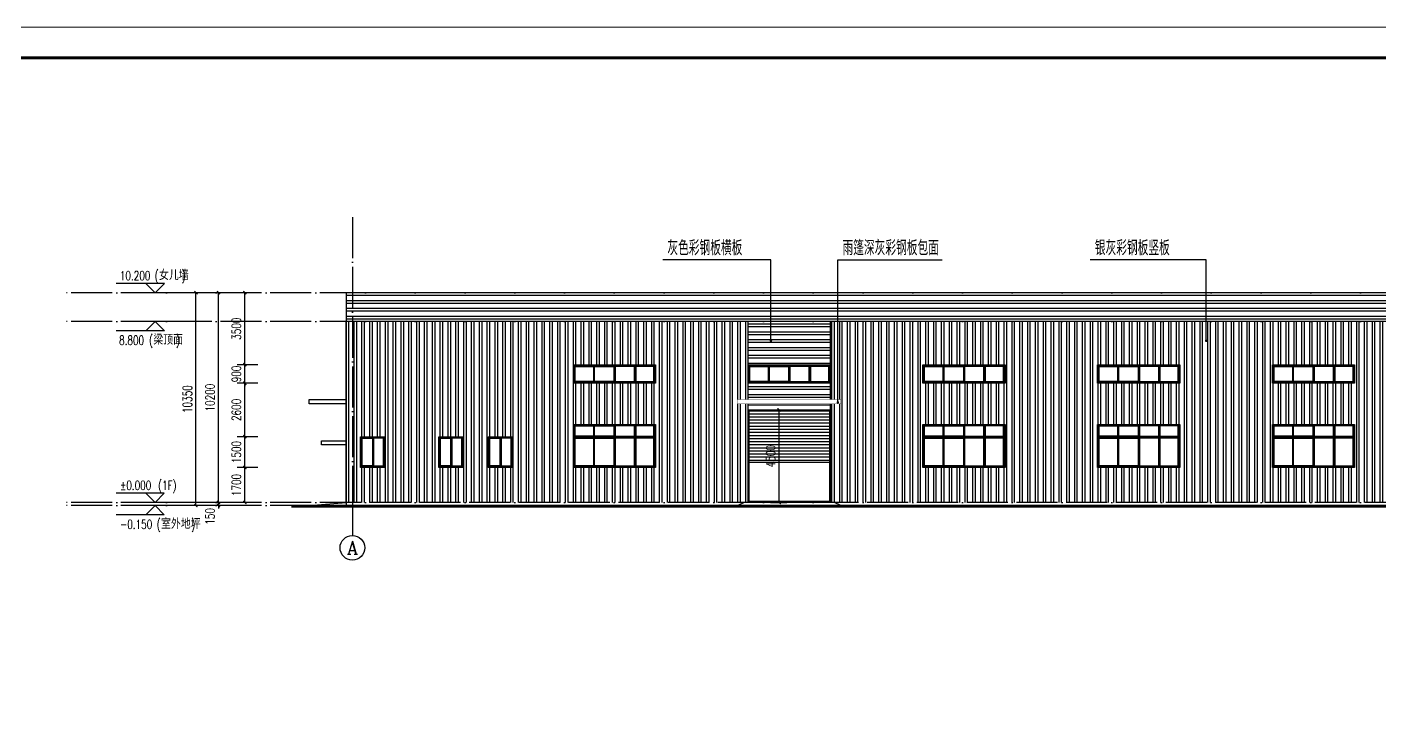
# Model space of a CAD drawing. Extents: x -275060 to -14507, y -783073 to -270523.
# Drawn here: x -182125 to -116320, y -660667 to -627223 of the extents above; entities that cross this region are included whole.
import ezdxf
from ezdxf.enums import TextEntityAlignment as Align

# ---------------------------------------------------------------- set-up
doc = ezdxf.new("R2010")
doc.units = 0
doc.header["$LTSCALE"] = 1000
doc.header["$MEASUREMENT"] = 0
doc.linetypes.add('DOTE', pattern=[2.42, 2, -0.2, 0.02, -0.2])
doc.layers.get('Defpoints').update_dxf_attribs({"color": 252})
for name, color, linetype in [('A-L-wall(建筑立面)', 2, 'Continuous'), ('AXIS', 3, 'Continuous'), ('DIM_ELEV', 3, 'Continuous'), ('DIM_LEAD', 3, 'Continuous'), ('DOTE', 1, 'Continuous'), ('PUB_DIM', 3, 'Continuous'), ('PUB_HATCH', 8, 'Continuous'), ('PUB_TAB', 7, 'Continuous'), ('STAIR', 2, 'Continuous'), ('WINDOW', 4, 'Continuous')]:
    doc.layers.add(name, color=color, linetype=linetype)
doc.layers.add('TK', color=252, linetype='Continuous', lineweight=13)
doc.styles.add('_TCH_AXIS', font='COMPLEX', dxfattribs={"bigfont": 'GBCBIG'})
doc.styles.add('_TCH_DIM', font='SIMPLEX', dxfattribs={"bigfont": 'GBCBIG'})
doc.styles.add('_TCH_DIM_T3', font='SIMPLEX', dxfattribs={"width": 0.705882, "bigfont": 'GBCBIG'})
doc.dimstyles.new('_TCH_ARCH&&150', dxfattribs={"dimtxt": 446.25, "dimasz": 150, "dimexe": 375, "dimexo": 450, "dimgap": 189.375, "dimtad": 1, "dimdec": 0, "dimzin": 0, "dimdsep": 46, "dimtxsty": '_TCH_DIM_T3', "dimblk": 'ARCHTICK', "dimcen": 0.09, "dimclrt": 7, "dimazin": 2, "dimtfac": 1, "dimtdec": 0, "dimtix": 1, "dimtmove": 2, "dimatfit": 3, "dimfxl": 0, "dimtolj": 1, "dimtzin": 0, "dimarcsym": 0})
pattern_1 = [(180, (-909931.5, 83638.5), (-3e-14, -381), []), (180, (-910058.5, 83765.5), (-3e-14, -381), [])]
pattern_2 = [(90, (-909931.5, 83638.5), (-381, 3e-14), []), (90, (-909804.5, 83765.5), (-381, 3e-14), [])]

# ---------------------------------------------------------------- blocks, each defined once
blk = doc.blocks.new('C1')
at = {"layer": 'WINDOW'}
for p, q in [((1000, 4950), (1000, 4150)), ((2000, 4950), (2000, 4150)), ((3000, 4950), (3000, 4150)), ((1000, 2050), (1000, 50)), ((2000, 2050), (2000, 50)), ((3000, 2050), (3000, 50)), ((3950, 1500), (50, 1500)), ((3950, 1450), (50, 1450))]:
    blk.add_line(p, q, dxfattribs=at)
for points in [[(4000, 4100), (0, 4100), (0, 5000), (4000, 5000)], [(3950, 4150), (50, 4150), (50, 4950), (3950, 4950)], [(80, 4920), (970, 4920), (970, 4180), (80, 4180)], [(1030, 4920), (1970, 4920), (1970, 4180), (1030, 4180)], [(2970, 4920), (2030, 4920), (2030, 4180), (2970, 4180)], [(3920, 4920), (3030, 4920), (3030, 4180), (3920, 4180)], [(4000, 0), (0, 0), (0, 2100), (4000, 2100)], [(3950, 50), (50, 50), (50, 2050), (3950, 2050)], [(80, 2020), (970, 2020), (970, 1530), (80, 1530)], [(1030, 2020), (1970, 2020), (1970, 1530), (1030, 1530)], [(2970, 2020), (2030, 2020), (2030, 1530), (2970, 1530)], [(3920, 2020), (3030, 2020), (3030, 1530), (3920, 1530)], [(80, 1420), (970, 1420), (970, 80), (80, 80)], [(1030, 1420), (1970, 1420), (1970, 80), (1030, 80)], [(2970, 1420), (2030, 1420), (2030, 80), (2970, 80)], [(3920, 1420), (3030, 1420), (3030, 80), (3920, 80)]]:
    blk.add_lwpolyline(points, close=True, dxfattribs=at)
blk = doc.blocks.new('_ArchTick')
at = {"color": 0, "linetype": 'ByBlock', "const_width": 0.4}
blk.add_lwpolyline([(-0.5, -0.5), (0.5, 0.5)], dxfattribs=at)
blk = doc.blocks.new('*D471')
at = {"layer": 'Defpoints', "color": 0, "transparency": 16777216}
for p in [(-3870, 4650), (-2993, 4650), (-3870, 150)]:
    blk.add_point(p, dxfattribs=at)
at = {"layer": 'PUB_DIM', "color": 0, "lineweight": -2, "transparency": 16777216}
for p, q in [((-3420, 4650), (-2618, 4650)), ((-2993, 150), (-2993, 4650)), ((-3420, 150), (-2618, 150))]:
    blk.add_line(p, q, dxfattribs=at)
at = {"layer": 'PUB_DIM', "color": 0, "lineweight": -2, "transparency": 16777216, "xscale": 150, "yscale": 150, "zscale": 150}
for p, rotation in [((-2993, 4650), 90), ((-2993, 150), 270)]:
    blk.add_blockref('_ArchTick', p, dxfattribs=dict(at, rotation=rotation))
at = {"layer": 'PUB_DIM', "color": 7, "transparency": 16777216, "insert": (-3405, 2400), "char_height": 446.2, "attachment_point": 5, "rotation": 90, "style": '_TCH_DIM_T3'}
blk.add_mtext('\\A1;4500', dxfattribs=at)
blk = doc.blocks.new('TK-A0')
at = {"layer": 'TK'}
for p, q in [((1189, 841), (0, 841)), ((1189, 0), (1189, 841)), ((1179, 831), (25, 831))]:
    blk.add_line(p, q, dxfattribs=at)
at = {"layer": 'TK', "const_width": 1}
blk.add_lwpolyline([(25, 831), (1179, 831), (1179, 10), (25, 10)], close=True, dxfattribs=at)
blk = doc.blocks.new('*D292')
at = {"layer": 'Defpoints', "color": 0, "transparency": 16777216}
for p in [(-171531, -640138), (-170447, -640138), (-170447, -643638)]:
    blk.add_point(p, dxfattribs=at)
at = {"layer": 'PUB_DIM', "color": 0, "lineweight": -2, "transparency": 16777216}
for p, q in [((-170897, -640138), (-171906, -640138)), ((-171531, -643638), (-171531, -640138)), ((-170897, -643638), (-171906, -643638))]:
    blk.add_line(p, q, dxfattribs=at)
at = {"layer": 'PUB_DIM', "color": 0, "lineweight": -2, "transparency": 16777216, "xscale": 150, "yscale": 150, "zscale": 150}
for p, rotation in [((-171531, -640138), 90), ((-171531, -643638), 270)]:
    blk.add_blockref('_ArchTick', p, dxfattribs=dict(at, rotation=rotation))
at = {"layer": 'PUB_DIM', "color": 7, "transparency": 16777216, "insert": (-171944, -641888), "char_height": 446.2, "attachment_point": 5, "rotation": 90, "style": '_TCH_DIM_T3'}
blk.add_mtext('\\A1;3500', dxfattribs=at)
blk = doc.blocks.new('*D293')
at = {"layer": 'Defpoints', "color": 0, "transparency": 16777216}
for p in [(-171531, -643638), (-170447, -643638), (-170447, -644538)]:
    blk.add_point(p, dxfattribs=at)
at = {"layer": 'PUB_DIM', "color": 0, "lineweight": -2, "transparency": 16777216}
for p, q in [((-171531, -643638), (-171531, -643488)), ((-170897, -643638), (-171906, -643638)), ((-171531, -644538), (-171531, -643638)), ((-170897, -644538), (-171906, -644538)), ((-171531, -644538), (-171531, -644688))]:
    blk.add_line(p, q, dxfattribs=at)
at = {"layer": 'PUB_DIM', "color": 0, "lineweight": -2, "transparency": 16777216, "xscale": 150, "yscale": 150, "zscale": 150}
for p, rotation in [((-171531, -643638), 270), ((-171531, -644538), 90)]:
    blk.add_blockref('_ArchTick', p, dxfattribs=dict(at, rotation=rotation))
at = {"layer": 'PUB_DIM', "color": 7, "transparency": 16777216, "insert": (-171944, -644088), "char_height": 446.2, "attachment_point": 5, "rotation": 90, "style": '_TCH_DIM_T3'}
blk.add_mtext('\\A1;900', dxfattribs=at)
blk = doc.blocks.new('*D294')
at = {"layer": 'Defpoints', "color": 0, "transparency": 16777216}
for p in [(-171531, -644538), (-170447, -644538), (-170447, -647138)]:
    blk.add_point(p, dxfattribs=at)
at = {"layer": 'PUB_DIM', "color": 0, "lineweight": -2, "transparency": 16777216}
for p, q in [((-170897, -644538), (-171906, -644538)), ((-171531, -647138), (-171531, -644538)), ((-170897, -647138), (-171906, -647138))]:
    blk.add_line(p, q, dxfattribs=at)
at = {"layer": 'PUB_DIM', "color": 0, "lineweight": -2, "transparency": 16777216, "xscale": 150, "yscale": 150, "zscale": 150}
for p, rotation in [((-171531, -644538), 90), ((-171531, -647138), 270)]:
    blk.add_blockref('_ArchTick', p, dxfattribs=dict(at, rotation=rotation))
at = {"layer": 'PUB_DIM', "color": 7, "transparency": 16777216, "insert": (-171944, -645838), "char_height": 446.2, "attachment_point": 5, "rotation": 90, "style": '_TCH_DIM_T3'}
blk.add_mtext('\\A1;2600', dxfattribs=at)
blk = doc.blocks.new('*D295')
at = {"layer": 'Defpoints', "color": 0, "transparency": 16777216}
for p in [(-171531, -647138), (-170447, -647138), (-170447, -648638)]:
    blk.add_point(p, dxfattribs=at)
at = {"layer": 'PUB_DIM', "color": 0, "lineweight": -2, "transparency": 16777216}
for p, q in [((-170897, -647138), (-171906, -647138)), ((-171531, -648638), (-171531, -647138)), ((-170897, -648638), (-171906, -648638))]:
    blk.add_line(p, q, dxfattribs=at)
at = {"layer": 'PUB_DIM', "color": 0, "lineweight": -2, "transparency": 16777216, "xscale": 150, "yscale": 150, "zscale": 150}
for p, rotation in [((-171531, -647138), 90), ((-171531, -648638), 270)]:
    blk.add_blockref('_ArchTick', p, dxfattribs=dict(at, rotation=rotation))
at = {"layer": 'PUB_DIM', "color": 7, "transparency": 16777216, "insert": (-171944, -647888), "char_height": 446.2, "attachment_point": 5, "rotation": 90, "style": '_TCH_DIM_T3'}
blk.add_mtext('\\A1;1500', dxfattribs=at)
blk = doc.blocks.new('*D296')
at = {"layer": 'Defpoints', "color": 0, "transparency": 16777216}
for p in [(-171531, -648638), (-170447, -648638), (-170447, -650338)]:
    blk.add_point(p, dxfattribs=at)
at = {"layer": 'PUB_DIM', "color": 0, "lineweight": -2, "transparency": 16777216}
for p, q in [((-170897, -648638), (-171906, -648638)), ((-171531, -650338), (-171531, -648638)), ((-170897, -650338), (-171906, -650338))]:
    blk.add_line(p, q, dxfattribs=at)
at = {"layer": 'PUB_DIM', "color": 0, "lineweight": -2, "transparency": 16777216, "xscale": 150, "yscale": 150, "zscale": 150}
for p, rotation in [((-171531, -648638), 90), ((-171531, -650338), 270)]:
    blk.add_blockref('_ArchTick', p, dxfattribs=dict(at, rotation=rotation))
at = {"layer": 'PUB_DIM', "color": 7, "transparency": 16777216, "insert": (-171944, -649488), "char_height": 446.2, "attachment_point": 5, "rotation": 90, "style": '_TCH_DIM_T3'}
blk.add_mtext('\\A1;1700', dxfattribs=at)
blk = doc.blocks.new('*D297')
at = {"layer": 'Defpoints', "color": 0, "transparency": 16777216}
for p in [(-173909, -640138), (-171365, -640138), (-171365, -650488)]:
    blk.add_point(p, dxfattribs=at)
at = {"layer": 'PUB_DIM', "color": 0, "lineweight": -2, "transparency": 16777216}
for p, q in [((-171815, -640138), (-174284, -640138)), ((-173909, -650488), (-173909, -640138)), ((-171815, -650488), (-174284, -650488))]:
    blk.add_line(p, q, dxfattribs=at)
at = {"layer": 'PUB_DIM', "color": 0, "lineweight": -2, "transparency": 16777216, "xscale": 150, "yscale": 150, "zscale": 150}
for p, rotation in [((-173909, -640138), 90), ((-173909, -650488), 270)]:
    blk.add_blockref('_ArchTick', p, dxfattribs=dict(at, rotation=rotation))
at = {"layer": 'PUB_DIM', "color": 7, "transparency": 16777216, "insert": (-174322, -645313), "char_height": 446.2, "attachment_point": 5, "rotation": 90, "style": '_TCH_DIM_T3'}
blk.add_mtext('\\A1;10350', dxfattribs=at)
blk = doc.blocks.new('*D298')
at = {"layer": 'Defpoints', "color": 0, "transparency": 16777216}
for p in [(-172812, -650338), (-171136, -650338), (-171136, -650488)]:
    blk.add_point(p, dxfattribs=at)
at = {"layer": 'PUB_DIM', "color": 0, "lineweight": -2, "transparency": 16777216}
for p, q in [((-171586, -650338), (-173187, -650338)), ((-171586, -650488), (-173187, -650488)), ((-172812, -650338), (-172812, -650188)), ((-172812, -650488), (-172812, -650338)), ((-172812, -650488), (-172812, -650638))]:
    blk.add_line(p, q, dxfattribs=at)
at = {"layer": 'PUB_DIM', "color": 0, "lineweight": -2, "transparency": 16777216, "xscale": 150, "yscale": 150, "zscale": 150}
for p, rotation in [((-172812, -650338), 270), ((-172812, -650488), 90)]:
    blk.add_blockref('_ArchTick', p, dxfattribs=dict(at, rotation=rotation))
at = {"layer": 'PUB_DIM', "color": 7, "transparency": 16777216, "insert": (-173224, -651013), "char_height": 446.2, "attachment_point": 5, "rotation": 90, "style": '_TCH_DIM_T3'}
blk.add_mtext('\\A1;150', dxfattribs=at)
blk = doc.blocks.new('*D299')
at = {"layer": 'Defpoints', "color": 0, "transparency": 16777216}
for p in [(-172812, -640138), (-171136, -640138), (-171136, -650338)]:
    blk.add_point(p, dxfattribs=at)
at = {"layer": 'PUB_DIM', "color": 0, "lineweight": -2, "transparency": 16777216}
for p, q in [((-171586, -640138), (-173187, -640138)), ((-172812, -650338), (-172812, -640138)), ((-171586, -650338), (-173187, -650338))]:
    blk.add_line(p, q, dxfattribs=at)
at = {"layer": 'PUB_DIM', "color": 0, "lineweight": -2, "transparency": 16777216, "xscale": 150, "yscale": 150, "zscale": 150}
for p, rotation in [((-172812, -640138), 90), ((-172812, -650338), 270)]:
    blk.add_blockref('_ArchTick', p, dxfattribs=dict(at, rotation=rotation))
at = {"layer": 'PUB_DIM', "color": 7, "transparency": 16777216, "insert": (-173224, -645238), "char_height": 446.2, "attachment_point": 5, "rotation": 90, "style": '_TCH_DIM_T3'}
blk.add_mtext('\\A1;10200', dxfattribs=at)
blk = doc.blocks.new('M1')
at = {"layer": 'PUB_HATCH'}
h = blk.add_hatch(dxfattribs=at)
h.set_pattern_fill('_USER', color=256, scale=150, style=0, pattern_type=0)
h.set_pattern_definition([(180, (461751.49, 383876.83), (0, 150), [])])
h.paths.add_polyline_path([(-550, 4600), (-4450, 4600), (-4450, 2109.8), (-550, 2109.8)])
at = {"layer": 'STAIR', "const_width": 16}
blk.add_lwpolyline([(-5000, 5150), (-5000, 4950), (0, 4950), (0, 5150), (-5000, 5150)], dxfattribs=at)
at = {"layer": 'STAIR'}
blk.add_lwpolyline([(0, 0), (-300, 150), (-4700, 150), (-5000, 0)], dxfattribs=at)
at = {"layer": 'WINDOW'}
for p, q in [((-3500, 6800), (-3500, 6000)), ((-2500, 6800), (-2500, 6000)), ((-1500, 6800), (-1500, 6000)), ((-4450, 2109.8), (-550, 2109.8))]:
    blk.add_line(p, q, dxfattribs=at)
for points in [[(-500, 5950), (-4500, 5950), (-4500, 6850), (-500, 6850)], [(-550, 6000), (-4450, 6000), (-4450, 6800), (-550, 6800)], [(-4420, 6770), (-3530, 6770), (-3530, 6030), (-4420, 6030)], [(-3470, 6770), (-2530, 6770), (-2530, 6030), (-3470, 6030)], [(-1530, 6770), (-2470, 6770), (-2470, 6030), (-1530, 6030)], [(-580, 6770), (-1470, 6770), (-1470, 6030), (-580, 6030)], [(-500, 150), (-4500, 150), (-4500, 4650), (-500, 4650)], [(-550, 200), (-4450, 200), (-4450, 4600), (-550, 4600)]]:
    blk.add_lwpolyline(points, close=True, dxfattribs=at)
at = {"layer": 'PUB_DIM'}
dim = blk.add_aligned_dim(p1=(-3870, 150), p2=(-3870, 4650), distance=-877.4, dimstyle='_TCH_ARCH&&150', dxfattribs=at)
dim.commit()
dim.dimension.update_dxf_attribs({"geometry": '*D471', "text_midpoint": (-3405.1, 2400)})

msp = doc.modelspace()

# ---------------------------------------------------------------- hatches: boundary and pattern name
at = {"layer": 'PUB_HATCH'}
h = msp.add_hatch(dxfattribs=at)
h.set_pattern_fill('ANSI32,_O', color=256, scale=80, angle=135)
h.set_pattern_definition(pattern_1)
h.paths.add_polyline_path([(-55800.4, -640138.1), (-166300.4, -640138.1), (-166300.4, -641538.1), (-55800.4, -641538.1)])
h.paths.add_polyline_path([(-166300.4, -640138.1), (-166600.4, -640138.1), (-166600.4, -641538.1), (-166300.4, -641538.1)])
h.paths.add_polyline_path([(-55500.4, -640138.1), (-55800.4, -640138.1), (-55800.4, -641538.1), (-55500.4, -641538.1)])
h = msp.add_hatch(dxfattribs=at)
h.set_pattern_fill('ANSI32,_O', color=256, scale=80, angle=45)
h.set_pattern_definition(pattern_2)
h.paths.add_polyline_path([(-147050.4, -641538.1), (-166300.4, -641538.1), (-166300.4, -650255.6), (-166300.4, -650338.1), (-147050.4, -650338.1), (-147050.4, -645838.1), (-147050.4, -645538.1), (-147550.4, -645538.1), (-147550.4, -645338.1), (-147050.4, -645338.1)])
h.paths.add_polyline_path([(-162100.4, -647138.1), (-160900.4, -647138.1), (-160900.4, -648638.1), (-162100.4, -648638.1)], flags=16)
h.paths.add_polyline_path([(-162050.4, -647188.1), (-160950.4, -647188.1), (-160950.4, -648588.1), (-162050.4, -648588.1)], flags=0)
h.paths.add_polyline_path([(-164700.4, -647138.1), (-164700.4, -648638.1), (-165900.4, -648638.1), (-165900.4, -647138.1)], flags=16)
h.paths.add_polyline_path([(-162020.4, -647218.1), (-161500.4, -647218.1), (-161500.4, -648558.1), (-161470.4, -648558.1), (-161470.4, -647218.1), (-160980.4, -647218.1), (-160980.4, -648558.1), (-161500.4, -648558.1), (-161500.4, -647218.1), (-161530.4, -647218.1), (-161530.4, -648558.1), (-162020.4, -648558.1)], flags=0)
h.paths.add_polyline_path([(-164750.4, -647188.1), (-164750.4, -648588.1), (-165850.4, -648588.1), (-165850.4, -647188.1)], flags=0)
h.paths.add_polyline_path([(-164780.4, -647218.1), (-164780.4, -648558.1), (-165300.4, -648558.1), (-165300.4, -647218.1), (-165330.4, -647218.1), (-165330.4, -648558.1), (-165820.4, -648558.1), (-165820.4, -647218.1), (-165300.4, -647218.1), (-165300.4, -648558.1), (-165270.4, -648558.1), (-165270.4, -647218.1)], flags=0)
h.paths.add_polyline_path([(-159700.4, -647138.1), (-158500.4, -647138.1), (-158500.4, -648638.1), (-159700.4, -648638.1)], flags=16)
h.paths.add_polyline_path([(-159650.4, -647188.1), (-158550.4, -647188.1), (-158550.4, -648588.1), (-159650.4, -648588.1)], flags=0)
h.paths.add_polyline_path([(-159620.4, -647218.1), (-159100.4, -647218.1), (-159100.4, -648558.1), (-159070.4, -648558.1), (-159070.4, -647218.1), (-158580.4, -647218.1), (-158580.4, -648558.1), (-159100.4, -648558.1), (-159100.4, -647218.1), (-159130.4, -647218.1), (-159130.4, -648558.1), (-159620.4, -648558.1)], flags=0)
h.paths.add_polyline_path([(-155550.4, -643638.1), (-151550.4, -643638.1), (-151550.4, -644538.1), (-155550.4, -644538.1)], flags=16)
h.paths.add_polyline_path([(-155500.4, -643688.1), (-151600.4, -643688.1), (-151600.4, -644488.1), (-155500.4, -644488.1)], flags=0)
h.paths.add_polyline_path([(-155470.4, -643718.1), (-154550.4, -643718.1), (-154550.4, -644458.1), (-154520.4, -644458.1), (-154520.4, -643718.1), (-153550.4, -643718.1), (-153550.4, -644458.1), (-153520.4, -644458.1), (-153520.4, -643718.1), (-152550.4, -643718.1), (-152550.4, -644458.1), (-152520.4, -644458.1), (-152520.4, -643718.1), (-151630.4, -643718.1), (-151630.4, -644458.1), (-152550.4, -644458.1), (-152550.4, -643718.1), (-152580.4, -643718.1), (-152580.4, -644458.1), (-153550.4, -644458.1), (-153550.4, -643718.1), (-153580.4, -643718.1), (-153580.4, -644458.1), (-154550.4, -644458.1), (-154550.4, -643718.1), (-154580.4, -643718.1), (-154580.4, -644458.1), (-155470.4, -644458.1)], flags=0)
h.paths.add_polyline_path([(-155550.4, -646538.1), (-151550.4, -646538.1), (-151550.4, -648638.1), (-155550.4, -648638.1)], flags=16)
h.paths.add_polyline_path([(-155500.4, -646588.1), (-151600.4, -646588.1), (-151600.4, -648588.1), (-155500.4, -648588.1)], flags=0)
h.paths.add_polyline_path([(-155470.4, -646618.1), (-154550.4, -646618.1), (-154550.4, -647108.1), (-154520.4, -647108.1), (-154520.4, -646618.1), (-153550.4, -646618.1), (-153550.4, -647108.1), (-153520.4, -647108.1), (-153520.4, -646618.1), (-152550.4, -646618.1), (-152550.4, -647108.1), (-152520.4, -647108.1), (-152520.4, -646618.1), (-151630.4, -646618.1), (-151630.4, -647138.1), (-152550.4, -647138.1), (-152550.4, -647188.1), (-151630.4, -647188.1), (-151630.4, -648558.1), (-152550.4, -648558.1), (-152550.4, -647218.1), (-152580.4, -647218.1), (-152580.4, -648558.1), (-153550.4, -648558.1), (-153550.4, -647218.1), (-153580.4, -647218.1), (-153580.4, -648558.1), (-154550.4, -648558.1), (-154550.4, -647218.1), (-154580.4, -647218.1), (-154580.4, -648558.1), (-155470.4, -648558.1), (-155470.4, -647188.1), (-154550.4, -647188.1), (-154550.4, -647138.1), (-155470.4, -647138.1)], flags=0)
h.paths.add_polyline_path([(-166300.4, -641538.1), (-166600.4, -641538.1), (-166600.4, -650338.1), (-166300.4, -650338.1), (-166300.4, -649831.8)])
h = msp.add_hatch(dxfattribs=at)
h.set_pattern_fill('ANSI32,_O', color=256, scale=80, angle=135)
h.set_pattern_definition(pattern_1)
h.paths.add_polyline_path([(-143050.4, -641538.1), (-147050.4, -641538.1), (-147050.4, -643638.1), (-143050.4, -643638.1)])
h.paths.add_polyline_path([(-143050.4, -644538.1), (-147050.4, -644538.1), (-147050.4, -645338.1), (-143050.4, -645338.1)])
h.paths.add_polyline_path([(-143050.4, -645538.1), (-147050.4, -645538.1), (-147050.4, -645838.1), (-143050.4, -645838.1)])
h = msp.add_hatch(dxfattribs=at)
h.set_pattern_fill('ANSI32,_O', color=256, scale=80, angle=45)
h.set_pattern_definition(pattern_2)
h.paths.add_polyline_path([(-113050.4, -641538.1), (-143050.4, -641538.1), (-143050.4, -645338.1), (-142550.4, -645338.1), (-142550.4, -645538.1), (-143050.4, -645538.1), (-143050.4, -645838.1), (-143050.4, -650338.1), (-113050.4, -650338.1), (-113050.4, -645838.1), (-113050.4, -645538.1), (-113550.4, -645538.1), (-113550.4, -645338.1), (-113050.4, -645338.1)])
h.paths.add_polyline_path([(-130050.4, -643638.1), (-126050.4, -643638.1), (-126050.4, -644538.1), (-130050.4, -644538.1)], flags=16)
h.paths.add_polyline_path([(-130000.4, -644488.1), (-130000.4, -643688.1), (-126100.4, -643688.1), (-126100.4, -644488.1)], flags=0)
h.paths.add_polyline_path([(-129970.4, -644458.1), (-129970.4, -643718.1), (-129050.4, -643718.1), (-129050.4, -644458.1), (-129020.4, -644458.1), (-129020.4, -643718.1), (-128050.4, -643718.1), (-128050.4, -644458.1), (-128020.4, -644458.1), (-128020.4, -643718.1), (-127050.4, -643718.1), (-127050.4, -644458.1), (-127020.4, -644458.1), (-127020.4, -643718.1), (-126130.4, -643718.1), (-126130.4, -644458.1), (-127050.4, -644458.1), (-127050.4, -643718.1), (-127080.4, -643718.1), (-127080.4, -644458.1), (-128050.4, -644458.1), (-128050.4, -643718.1), (-128080.4, -643718.1), (-128080.4, -644458.1), (-129050.4, -644458.1), (-129050.4, -643718.1), (-129080.4, -643718.1), (-129080.4, -644458.1)], flags=0)
h.paths.add_polyline_path([(-130050.4, -646538.1), (-126050.4, -646538.1), (-126050.4, -648638.1), (-130050.4, -648638.1)], flags=16)
h.paths.add_polyline_path([(-130000.4, -646588.1), (-126100.4, -646588.1), (-126100.4, -648588.1), (-130000.4, -648588.1)], flags=0)
h.paths.add_polyline_path([(-129970.4, -646618.1), (-129050.4, -646618.1), (-129050.4, -647108.1), (-129020.4, -647108.1), (-129020.4, -646618.1), (-128050.4, -646618.1), (-128050.4, -647108.1), (-128020.4, -647108.1), (-128020.4, -646618.1), (-127050.4, -646618.1), (-127050.4, -647108.1), (-127020.4, -647108.1), (-127020.4, -646618.1), (-126130.4, -646618.1), (-126130.4, -647138.1), (-127050.4, -647138.1), (-127050.4, -647188.1), (-126130.4, -647188.1), (-126130.4, -648558.1), (-127050.4, -648558.1), (-127050.4, -647218.1), (-127080.4, -647218.1), (-127080.4, -648558.1), (-128050.4, -648558.1), (-128050.4, -647218.1), (-128080.4, -647218.1), (-128080.4, -648558.1), (-129050.4, -648558.1), (-129050.4, -647218.1), (-129080.4, -647218.1), (-129080.4, -648558.1), (-129970.4, -648558.1), (-129970.4, -647188.1), (-129050.4, -647188.1), (-129050.4, -647138.1), (-129970.4, -647138.1)], flags=0)
h.paths.add_polyline_path([(-134550.4, -644538.1), (-138550.4, -644538.1), (-138550.4, -643638.1), (-134550.4, -643638.1)], flags=16)
h.paths.add_polyline_path([(-138500.4, -644488.1), (-138500.4, -643688.1), (-134600.4, -643688.1), (-134600.4, -644488.1)], flags=0)
h.paths.add_polyline_path([(-134630.4, -644458.1), (-135550.4, -644458.1), (-135550.4, -643718.1), (-135580.4, -643718.1), (-135580.4, -644458.1), (-136550.4, -644458.1), (-136550.4, -643718.1), (-136580.4, -643718.1), (-136580.4, -644458.1), (-137550.4, -644458.1), (-137550.4, -643718.1), (-137580.4, -643718.1), (-137580.4, -644458.1), (-138470.4, -644458.1), (-138470.4, -643718.1), (-137550.4, -643718.1), (-137550.4, -644458.1), (-137520.4, -644458.1), (-137520.4, -643718.1), (-136550.4, -643718.1), (-136550.4, -644458.1), (-136520.4, -644458.1), (-136520.4, -643718.1), (-135550.4, -643718.1), (-135550.4, -644458.1), (-135520.4, -644458.1), (-135520.4, -643718.1), (-134630.4, -643718.1)], flags=0)
h.paths.add_polyline_path([(-134550.4, -646538.1), (-134550.4, -648638.1), (-138550.4, -648638.1), (-138550.4, -646538.1)], flags=16)
h.paths.add_polyline_path([(-134600.4, -646588.1), (-134600.4, -648588.1), (-138500.4, -648588.1), (-138500.4, -646588.1)], flags=0)
h.paths.add_polyline_path([(-134630.4, -646618.1), (-134630.4, -647138.1), (-135550.4, -647138.1), (-135550.4, -647188.1), (-134630.4, -647188.1), (-134630.4, -648558.1), (-135550.4, -648558.1), (-135550.4, -647218.1), (-135580.4, -647218.1), (-135580.4, -648558.1), (-136550.4, -648558.1), (-136550.4, -647218.1), (-136580.4, -647218.1), (-136580.4, -648558.1), (-137550.4, -648558.1), (-137550.4, -647218.1), (-137580.4, -647218.1), (-137580.4, -648558.1), (-138470.4, -648558.1), (-138470.4, -647188.1), (-137550.4, -647188.1), (-137550.4, -647138.1), (-138470.4, -647138.1), (-138470.4, -646618.1), (-137550.4, -646618.1), (-137550.4, -647108.1), (-137520.4, -647108.1), (-137520.4, -646618.1), (-136550.4, -646618.1), (-136550.4, -647108.1), (-136520.4, -647108.1), (-136520.4, -646618.1), (-135550.4, -646618.1), (-135550.4, -647108.1), (-135520.4, -647108.1), (-135520.4, -646618.1)], flags=0)
h.paths.add_polyline_path([(-121550.4, -643638.1), (-117550.4, -643638.1), (-117550.4, -644538.1), (-121550.4, -644538.1)], flags=16)
h.paths.add_polyline_path([(-121500.4, -644488.1), (-121470.4, -644488.1), (-121470.4, -643688.1), (-121500.4, -643688.1), (-121500.4, -643718.1), (-120550.4, -643718.1), (-120550.4, -643688.1), (-120580.4, -643688.1), (-120580.4, -644488.1), (-120550.4, -644488.1), (-120550.4, -644458.1), (-121500.4, -644458.1)], flags=0)
h.paths.add_polyline_path([(-121550.4, -646538.1), (-117550.4, -646538.1), (-117550.4, -648638.1), (-121550.4, -648638.1)], flags=16)
h.paths.add_polyline_path([(-121500.4, -646588.1), (-117600.4, -646588.1), (-117600.4, -648588.1), (-121500.4, -648588.1)], flags=0)
h.paths.add_polyline_path([(-121470.4, -646618.1), (-120550.4, -646618.1), (-120550.4, -647108.1), (-120520.4, -647108.1), (-120520.4, -646618.1), (-119550.4, -646618.1), (-119550.4, -647108.1), (-119520.4, -647108.1), (-119520.4, -646618.1), (-118550.4, -646618.1), (-118550.4, -647108.1), (-118520.4, -647108.1), (-118520.4, -646618.1), (-117630.4, -646618.1), (-117630.4, -647138.1), (-118550.4, -647138.1), (-118550.4, -647188.1), (-117630.4, -647188.1), (-117630.4, -648558.1), (-118550.4, -648558.1), (-118550.4, -647218.1), (-118580.4, -647218.1), (-118580.4, -648558.1), (-119550.4, -648558.1), (-119550.4, -647218.1), (-119580.4, -647218.1), (-119580.4, -648558.1), (-120550.4, -648558.1), (-120550.4, -647218.1), (-120580.4, -647218.1), (-120580.4, -648558.1), (-121470.4, -648558.1), (-121470.4, -647188.1), (-120550.4, -647188.1), (-120550.4, -647138.1), (-121470.4, -647138.1)], flags=0)
h.paths.add_polyline_path([(-120520.4, -644458.1), (-120520.4, -643718.1), (-119550.4, -643718.1), (-119550.4, -644458.1), (-119520.4, -644458.1), (-119520.4, -643718.1), (-118550.4, -643718.1), (-118550.4, -644458.1), (-118520.4, -644458.1), (-118520.4, -643718.1), (-117630.4, -643718.1), (-117630.4, -644458.1), (-118550.4, -644458.1), (-118550.4, -643718.1), (-118580.4, -643718.1), (-118580.4, -644458.1), (-119550.4, -644458.1), (-119550.4, -643718.1), (-119580.4, -643718.1), (-119580.4, -644458.1)], flags=0)

# ---------------------------------------------------------------- linework, layer by layer
at = {"layer": 'A-L-wall(建筑立面)'}
for p, q in [((-55500.4, -640138.1), (-166600.4, -640138.1)), ((-166600.4, -640138.1), (-166600.4, -650488.1)), ((-52892.3, -650488.1), (-169275.2, -650488.1))]:
    msp.add_line(p, q, dxfattribs=at)
at = {"layer": 'A-L-wall(建筑立面)', "const_width": 100}
msp.add_lwpolyline([(-52892.3, -650538.1), (-169275.2, -650538.1)], dxfattribs=at)
at = {"layer": 'AXIS'}
msp.add_line((-166300.4, -649831.8), (-166300.4, -651939.5), dxfattribs=at)
msp.add_circle((-166300.4, -652539.5), 600, dxfattribs=at)
at = {"layer": 'DIM_ELEV'}
for p, q in [((-175443.2, -639688.1), (-177790.7, -639688.1)), ((-175893.2, -640138.1), (-176343.2, -639688.1)), ((-174843.2, -640138.1), (-176343.2, -640138.1)), ((-175893.2, -640138.1), (-175443.2, -639688.1)), ((-175893.2, -641538.1), (-176343.2, -641988.1)), ((-174843.2, -641538.1), (-176343.2, -641538.1)), ((-175893.2, -641538.1), (-175443.2, -641988.1)), ((-175443.2, -641988.1), (-177790.7, -641988.1)), ((-175448.7, -649888.1), (-177796.2, -649888.1)), ((-175898.7, -650338.1), (-176348.7, -649888.1)), ((-175898.7, -650338.1), (-175448.7, -649888.1)), ((-174848.7, -650338.1), (-176348.7, -650338.1)), ((-175898.7, -650488.1), (-176348.7, -650938.1)), ((-174848.7, -650488.1), (-176348.7, -650488.1)), ((-175898.7, -650488.1), (-175448.7, -650938.1)), ((-175448.7, -650938.1), (-177796.2, -650938.1))]:
    msp.add_line(p, q, dxfattribs=at)
at = {"layer": 'DIM_LEAD'}
for p, q in [((-145941.1, -638543.6), (-151203.8, -638543.6)), ((-145941.1, -642476.5), (-145941.1, -638543.6)), ((-142687.1, -645467.8), (-142687.1, -638543.6)), ((-142687.1, -638543.6), (-137607.5, -638543.6)), ((-124772.2, -638543.6), (-130413.2, -638543.6)), ((-124772.2, -642476.5), (-124772.2, -638543.6))]:
    msp.add_line(p, q, dxfattribs=at)
at = {"layer": 'DIM_LEAD', "const_width": 60}
for points in [[(-145941.1, -642506.5, 1), (-145941.1, -642446.5, 1)], [(-124772.2, -642506.5, 1), (-124772.2, -642446.5, 1)], [(-142687.1, -645497.8, 1), (-142687.1, -645437.8, 1)]]:
    msp.add_lwpolyline(points, format="xyb", close=True, dxfattribs=at)
at = {"layer": 'DOTE', "color": 252, "linetype": 'DOTE'}
for p, q in [((-166300.4, -636458.5), (-166300.4, -650255.6)), ((-42461.7, -640138.1), (-180400.7, -640138.1)), ((-42461.7, -641538.1), (-180400.7, -641538.1)), ((-42461.7, -650338.1), (-180400.7, -650338.1)), ((-42461.7, -650488.1), (-180400.7, -650488.1))]:
    msp.add_line(p, q, dxfattribs=at)
at = {"layer": 'PUB_TAB'}
for p, q in [((-55500.4, -641538.1), (-166600.4, -641538.1)), ((-147050.4, -645338.1), (-147050.4, -641538.1)), ((-143050.4, -645338.1), (-143050.4, -641538.1)), ((-147050.4, -645838.1), (-147050.4, -645538.1)), ((-143050.4, -645838.1), (-143050.4, -645538.1))]:
    msp.add_line(p, q, dxfattribs=at)
for points in [[(-166600.4, -645538.1), (-168400.4, -645538.1), (-168400.4, -645338.1), (-166600.4, -645338.1)], [(-166600.4, -647338.1), (-166600.4, -647538.1), (-167800.4, -647538.1), (-167800.4, -647338.1), (-166600.4, -647338.1)]]:
    msp.add_lwpolyline(points, dxfattribs=at)
at = {"layer": 'STAIR'}
msp.add_line((-168400.4, -650488.1), (-166600.4, -650338.1), dxfattribs=at)
at = {"layer": 'WINDOW'}
for p, q in [((-165300.4, -647188.1), (-165300.4, -648588.1)), ((-161500.4, -647188.1), (-161500.4, -648588.1)), ((-159100.4, -647188.1), (-159100.4, -648588.1))]:
    msp.add_line(p, q, dxfattribs=at)
for points in [[(-164700.4, -648638.1), (-165900.4, -648638.1), (-165900.4, -647138.1), (-164700.4, -647138.1)], [(-164750.4, -648588.1), (-165850.4, -648588.1), (-165850.4, -647188.1), (-164750.4, -647188.1)], [(-165820.4, -647218.1), (-165330.4, -647218.1), (-165330.4, -648558.1), (-165820.4, -648558.1)], [(-164780.4, -647218.1), (-165270.4, -647218.1), (-165270.4, -648558.1), (-164780.4, -648558.1)], [(-160900.4, -648638.1), (-162100.4, -648638.1), (-162100.4, -647138.1), (-160900.4, -647138.1)], [(-160950.4, -648588.1), (-162050.4, -648588.1), (-162050.4, -647188.1), (-160950.4, -647188.1)], [(-162020.4, -647218.1), (-161530.4, -647218.1), (-161530.4, -648558.1), (-162020.4, -648558.1)], [(-160980.4, -647218.1), (-161470.4, -647218.1), (-161470.4, -648558.1), (-160980.4, -648558.1)], [(-158500.4, -648638.1), (-159700.4, -648638.1), (-159700.4, -647138.1), (-158500.4, -647138.1)], [(-158550.4, -648588.1), (-159650.4, -648588.1), (-159650.4, -647188.1), (-158550.4, -647188.1)], [(-159620.4, -647218.1), (-159130.4, -647218.1), (-159130.4, -648558.1), (-159620.4, -648558.1)], [(-158580.4, -647218.1), (-159070.4, -647218.1), (-159070.4, -648558.1), (-158580.4, -648558.1)]]:
    msp.add_lwpolyline(points, close=True, dxfattribs=at)

# ---------------------------------------------------------------- block references
for p in [(-155550.4, -648638.1), (-138550.4, -648638.1), (-130050.4, -648638.1), (-121550.4, -648638.1)]:
    msp.add_blockref('C1', p)
at = {"layer": 'A-L-wall(建筑立面)'}
msp.add_blockref('M1', (-142550.4, -650488.1), dxfattribs=at)
at = {"layer": 'TK', "xscale": 150, "yscale": 150, "zscale": 150, "rotation": 270}
msp.add_blockref('TK-A0', (-192857.2, -448872.7), dxfattribs=at)
at = {"layer": 'TK', "xscale": 150, "yscale": 150, "zscale": 150}
msp.add_blockref('TK-A0', (-192857.2, -753372.7), dxfattribs=at)

# ---------------------------------------------------------------- texts
at = {"layer": 'AXIS', "color": 7, "style": '_TCH_AXIS'}
msp.add_text('A', height=637.8, dxfattribs=at).set_placement((-166573.7, -652858.4), (-166027, -652858.4), align=Align.FIT)
at = {"layer": 'DIM_ELEV', "color": 7, "style": '_TCH_DIM', "width": 0.705882}
for s, height, p in [('10.200', 446.25, (-177610.7, -639530.6)), ('(', 446.2, (-175915.7, -639530.6)), (')', 446.2, (-174599.8, -639530.6)), ('8.800', 446.25, (-177646.7, -642670.6)), ('(', 446.2, (-176191.7, -642670.6)), (')', 446.2, (-174875.8, -642670.6)), ('%%P0.000', 446.25, (-177593.7, -649730.6)), ('(1F)', 446.25, (-175748.7, -649730.6)), ('-0.150', 446.25, (-177602.7, -651620.6)), ('(', 446.2, (-175817.7, -651620.6)), (')', 446.2, (-174133.2, -651620.6))]:
    msp.add_text(s, height=height, dxfattribs=at).set_placement(p)
at = {"layer": 'DIM_ELEV', "color": 7, "style": '_TCH_DIM'}
for s, p in [('女儿墙', (-175705.7, -639530.6)), ('梁顶面', (-175981.7, -642670.6)), ('室外地坪', (-175607.7, -651620.6))]:
    msp.add_text(s, height=506.38, dxfattribs=at).set_placement(p)
at = {"layer": 'DIM_LEAD', "color": 7, "style": '_TCH_DIM'}
for s, p in [('灰色彩钢板横板', (-150978.8, -638318.6)), ('雨篷深灰彩钢板包面', (-142460.2, -638318.6)), ('银灰彩钢板竖板', (-130188.2, -638318.6))]:
    msp.add_text(s, height=723.4, dxfattribs=at).set_placement(p)

# ---------------------------------------------------------------- dimensions: what is measured, and where the dimension line sits
at = {"layer": 'PUB_DIM'}
for p1, p2, distance, picture, middle in [((-171365.3, -650488.1), (-171365.3, -640138.1), 2543.9, '*D297', (-174321.7, -645313.1)), ((-171135.5, -650338.1), (-171135.5, -640138.1), 1676, '*D299', (-173224, -645238.1)), ((-170447.4, -643638.1), (-170447.4, -640138.1), 1083.9, '*D292', (-171943.8, -641888.1)), ((-170447.4, -644538.1), (-170447.4, -643638.1), 1083.9, '*D293', (-171943.8, -644088.1)), ((-170447.4, -647138.1), (-170447.4, -644538.1), 1083.9, '*D294', (-171943.8, -645838.1)), ((-170447.4, -648638.1), (-170447.4, -647138.1), 1083.9, '*D295', (-171943.8, -647888.1)), ((-170447.4, -650338.1), (-170447.4, -648638.1), 1083.9, '*D296', (-171943.8, -649488.1))]:
    dim = msp.add_aligned_dim(p1=p1, p2=p2, distance=distance, dimstyle='_TCH_ARCH&&150', dxfattribs=at)
    dim.commit()
    dim.dimension.update_dxf_attribs({"geometry": picture, "text_midpoint": middle})
dim = msp.add_linear_dim(base=(-172811.5, -650338.1), p1=(-171135.5, -650488.1), p2=(-171135.5, -650338.1), angle=90, dimstyle='_TCH_ARCH&&150', dxfattribs=at)
dim.commit()
dim.dimension.update_dxf_attribs({"geometry": '*D298', "text_midpoint": (-173224, -651013.1), "dimtype": 129})

doc.saveas('drawing.dxf')
